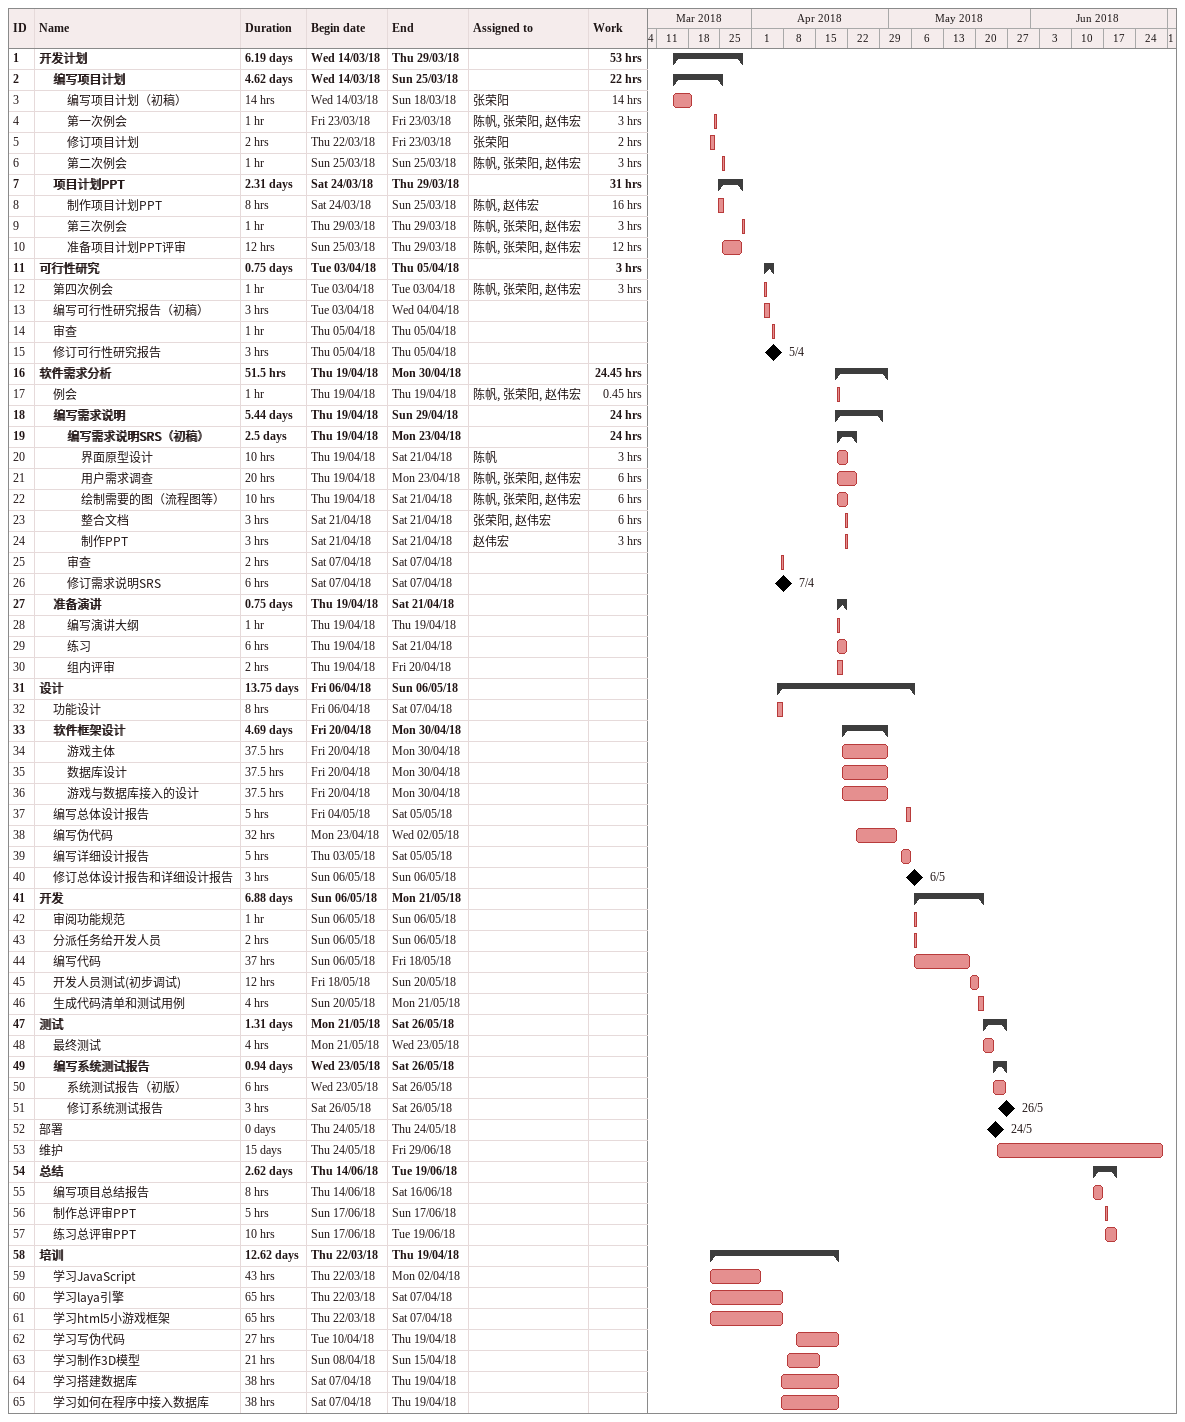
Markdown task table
| ID | Level | Task | Duration | Start | Finish | Resources | Work (h) |
|---|---|---|---|---|---|---|---|
| 1 | 1 | **开发计划** | 6.19d | 2018-03-14 | 2018-03-29 |  | 53 |
| 2 | 2 | **编写项目计划** | 4.62d | 2018-03-14 | 2018-03-25 |  | 22 |
| 3 | 3 | 编写项目计划（初稿） | 14h | 2018-03-14 | 2018-03-18 | 张荣阳 | 14 |
| 4 | 3 | 第一次例会 | 1h | 2018-03-23 | 2018-03-23 | 陈帆, 张荣阳, 赵伟宏 | 3 |
| 5 | 3 | 修订项目计划 | 2h | 2018-03-22 | 2018-03-23 | 张荣阳 | 2 |
| 6 | 3 | 第二次例会 | 1h | 2018-03-25 | 2018-03-25 | 陈帆, 张荣阳, 赵伟宏 | 3 |
| 7 | 2 | **项目计划PPT** | 2.31d | 2018-03-24 | 2018-03-29 |  | 31 |
| 8 | 3 | 制作项目计划PPT | 8h | 2018-03-24 | 2018-03-25 | 陈帆, 赵伟宏 | 16 |
| 9 | 3 | 第三次例会 | 1h | 2018-03-29 | 2018-03-29 | 陈帆, 张荣阳, 赵伟宏 | 3 |
| 10 | 3 | 准备项目计划PPT评审 | 12h | 2018-03-25 | 2018-03-29 | 陈帆, 张荣阳, 赵伟宏 | 12 |
| 11 | 1 | **可行性研究** | 0.75d | 2018-04-03 | 2018-04-05 |  | 3 |
| 12 | 2 | 第四次例会 | 1h | 2018-04-03 | 2018-04-03 | 陈帆, 张荣阳, 赵伟宏 | 3 |
| 13 | 2 | 编写可行性研究报告（初稿） | 3h | 2018-04-03 | 2018-04-04 |  |  |
| 14 | 2 | 审查 | 1h | 2018-04-05 | 2018-04-05 |  |  |
| 15 | 2 | 修订可行性研究报告 | 3h | 2018-04-05 | 2018-04-05 |  |  |
| 16 | 1 | **软件需求分析** | 51.5h | 2018-04-19 | 2018-04-30 |  | 24.45 |
| 17 | 2 | 例会 | 1h | 2018-04-19 | 2018-04-19 | 陈帆, 张荣阳, 赵伟宏 | 0.45 |
| 18 | 2 | **编写需求说明** | 5.44d | 2018-04-19 | 2018-04-29 |  | 24 |
| 19 | 3 | **编写需求说明SRS（初稿）** | 2.5d | 2018-04-19 | 2018-04-23 |  | 24 |
| 20 | 4 | 界面原型设计 | 10h | 2018-04-19 | 2018-04-21 | 陈帆 | 3 |
| 21 | 4 | 用户需求调查 | 20h | 2018-04-19 | 2018-04-23 | 陈帆, 张荣阳, 赵伟宏 | 6 |
| 22 | 4 | 绘制需要的图（流程图等） | 10h | 2018-04-19 | 2018-04-21 | 陈帆, 张荣阳, 赵伟宏 | 6 |
| 23 | 4 | 整合文档 | 3h | 2018-04-21 | 2018-04-21 | 张荣阳, 赵伟宏 | 6 |
| 24 | 4 | 制作PPT | 3h | 2018-04-21 | 2018-04-21 | 赵伟宏 | 3 |
| 25 | 3 | 审查 | 2h | 2018-04-07 | 2018-04-07 |  |  |
| 26 | 3 | 修订需求说明SRS | 6h | 2018-04-07 | 2018-04-07 |  |  |
| 27 | 2 | **准备演讲** | 0.75d | 2018-04-19 | 2018-04-21 |  |  |
| 28 | 3 | 编写演讲大纲 | 1h | 2018-04-19 | 2018-04-19 |  |  |
| 29 | 3 | 练习 | 6h | 2018-04-19 | 2018-04-21 |  |  |
| 30 | 3 | 组内评审 | 2h | 2018-04-19 | 2018-04-20 |  |  |
| 31 | 1 | **设计** | 13.75d | 2018-04-06 | 2018-05-06 |  |  |
| 32 | 2 | 功能设计 | 8h | 2018-04-06 | 2018-04-07 |  |  |
| 33 | 2 | **软件框架设计** | 4.69d | 2018-04-20 | 2018-04-30 |  |  |
| 34 | 3 | 游戏主体 | 37.5h | 2018-04-20 | 2018-04-30 |  |  |
| 35 | 3 | 数据库设计 | 37.5h | 2018-04-20 | 2018-04-30 |  |  |
| 36 | 3 | 游戏与数据库接入的设计 | 37.5h | 2018-04-20 | 2018-04-30 |  |  |
| 37 | 2 | 编写总体设计报告 | 5h | 2018-05-04 | 2018-05-05 |  |  |
| 38 | 2 | 编写伪代码 | 32h | 2018-04-23 | 2018-05-02 |  |  |
| 39 | 2 | 编写详细设计报告 | 5h | 2018-05-03 | 2018-05-05 |  |  |
| 40 | 2 | 修订总体设计报告和详细设计报告 | 3h | 2018-05-06 | 2018-05-06 |  |  |
| 41 | 1 | **开发** | 6.88d | 2018-05-06 | 2018-05-21 |  |  |
| 42 | 2 | 审阅功能规范 | 1h | 2018-05-06 | 2018-05-06 |  |  |
| 43 | 2 | 分派任务给开发人员 | 2h | 2018-05-06 | 2018-05-06 |  |  |
| 44 | 2 | 编写代码 | 37h | 2018-05-06 | 2018-05-18 |  |  |
| 45 | 2 | 开发人员测试(初步调试) | 12h | 2018-05-18 | 2018-05-20 |  |  |
| 46 | 2 | 生成代码清单和测试用例 | 4h | 2018-05-20 | 2018-05-21 |  |  |
| 47 | 1 | **测试** | 1.31d | 2018-05-21 | 2018-05-26 |  |  |
| 48 | 2 | 最终测试 | 4h | 2018-05-21 | 2018-05-23 |  |  |
| 49 | 2 | **编写系统测试报告** | 0.94d | 2018-05-23 | 2018-05-26 |  |  |
| 50 | 3 | 系统测试报告（初版） | 6h | 2018-05-23 | 2018-05-26 |  |  |
| 51 | 3 | 修订系统测试报告 | 3h | 2018-05-26 | 2018-05-26 |  |  |
| 52 | 1 | 部署 | 0d | 2018-05-24 | 2018-05-24 |  |  |
| 53 | 1 | 维护 | 15d | 2018-05-24 | 2018-06-29 |  |  |
| 54 | 1 | **总结** | 2.62d | 2018-06-14 | 2018-06-19 |  |  |
| 55 | 2 | 编写项目总结报告 | 8h | 2018-06-14 | 2018-06-16 |  |  |
| 56 | 2 | 制作总评审PPT | 5h | 2018-06-17 | 2018-06-17 |  |  |
| 57 | 2 | 练习总评审PPT | 10h | 2018-06-17 | 2018-06-19 |  |  |
| 58 | 1 | **培训** | 12.62d | 2018-03-22 | 2018-04-19 |  |  |
| 59 | 2 | 学习JavaScript | 43h | 2018-03-22 | 2018-04-02 |  |  |
| 60 | 2 | 学习laya引擎 | 65h | 2018-03-22 | 2018-04-07 |  |  |
| 61 | 2 | 学习html5小游戏框架 | 65h | 2018-03-22 | 2018-04-07 |  |  |
| 62 | 2 | 学习写伪代码 | 27h | 2018-04-10 | 2018-04-19 |  |  |
| 63 | 2 | 学习制作3D模型 | 21h | 2018-04-08 | 2018-04-15 |  |  |
| 64 | 2 | 学习搭建数据库 | 38h | 2018-04-07 | 2018-04-19 |  |  |
| 65 | 2 | 学习如何在程序中接入数据库 | 38h | 2018-04-07 | 2018-04-19 |  |  |
